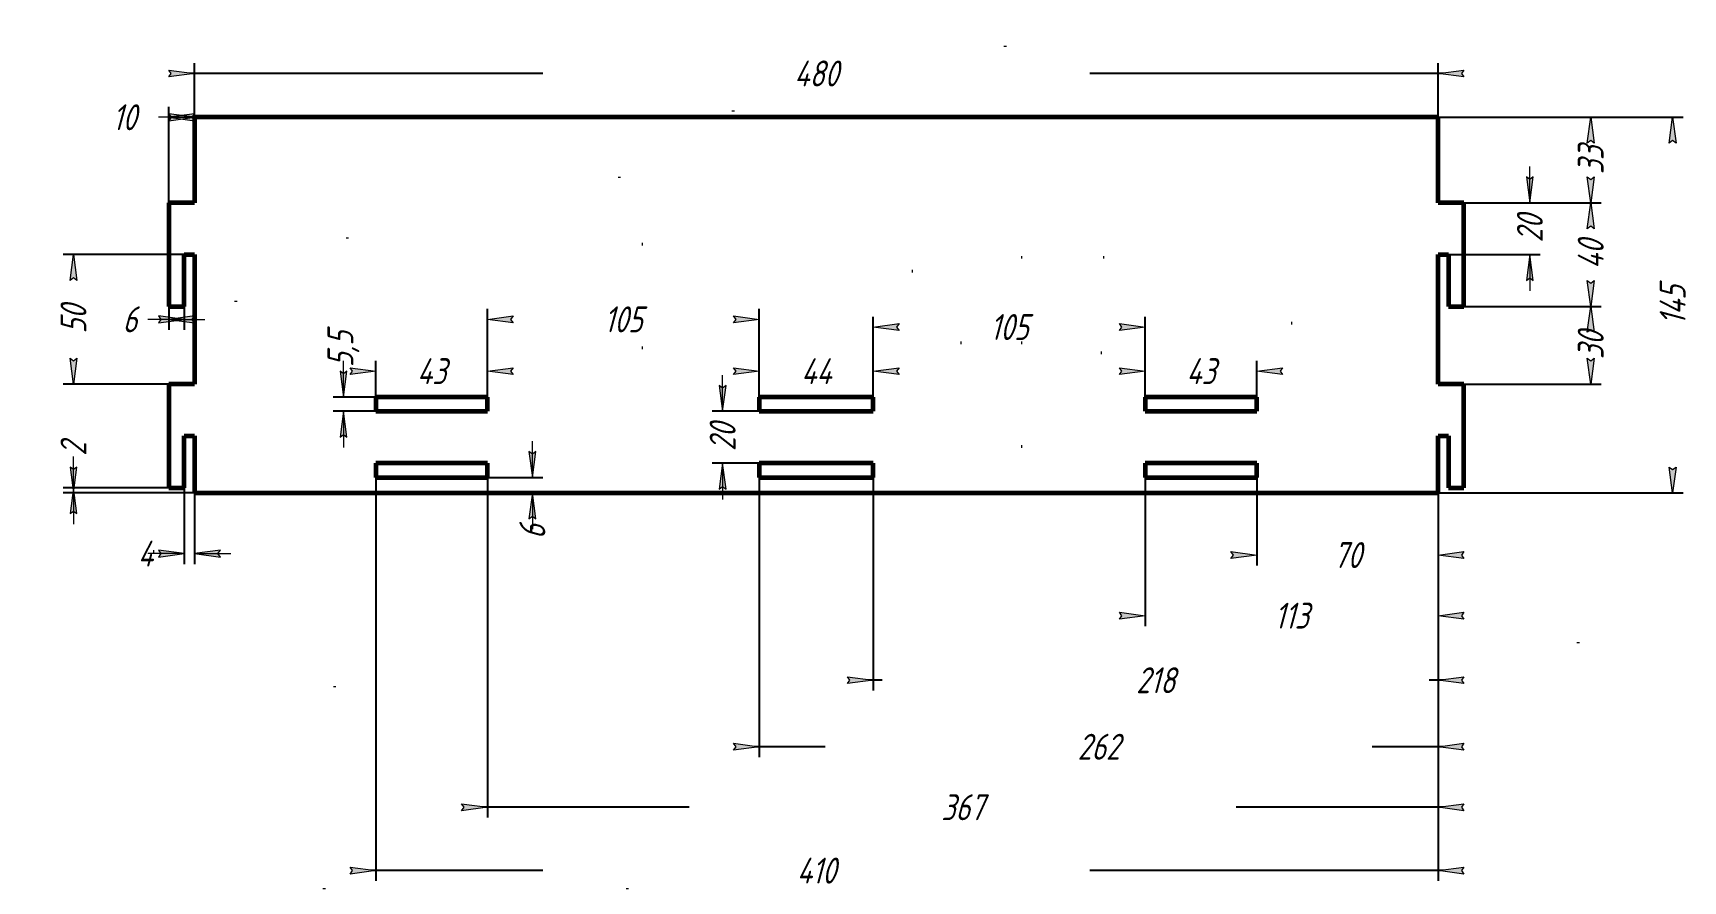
# Model space of a CAD drawing. Header units: millimetres. Extents: x -58 to 261, y 35 to 199.
import ezdxf

# ---------------------------------------------------------------- set-up
doc = ezdxf.new("R2010")
doc.units = ezdxf.units.MM
doc.linetypes.add('K5LT_BASIC', pattern=[0])
doc.linetypes.add('K5LT_THIN', pattern=[0])
doc.layers.add('Системный слой', color=7, linetype='Continuous')
doc.styles.add('KDIMTEXTSTYLE', font='GOST_AU.SHX', dxfattribs={"width": 0.96, "oblique": 15, "height": 5})
doc.dimstyles.new('KDIMSTYLE (0.50)', dxfattribs={"dimtxt": 5, "dimasz": 1, "dimexe": 2, "dimexo": 0, "dimgap": 1, "dimtad": 1, "dimlfac": 2, "dimtxsty": 'KDIMTEXTSTYLE', "dimsah": 1, "dimcen": 0, "dimdle": 1, "dimadec": 0, "dimazin": 0, "dimtfac": 0.667, "dimtmove": 0, "dimatfit": 3, "dimfxl": 1, "dimtvp": 1, "dimtolj": 1, "dimtzin": 0, "dimarcsym": 0})

# ---------------------------------------------------------------- blocks, each defined once
blk = doc.blocks.new('KDIMARROW_01')
at = {"layer": 'Системный слой'}
blk.add_hatch(color=0, dxfattribs=at).paths.add_polyline_path([(0, 0), (-5, 0.658262491226197), (-4.5, 6e-16), (-5, -0.6582624912261956)])
at = {"layer": 'Системный слой', "color": 0, "linetype": 'K5LT_THIN', "lineweight": 18}
for p, q in [((-26.77903282221385, 109.8563563750183), (-27.27903282221385, 109.8563563750183)), ((-4.5, 6e-16), (-5, 0.658262491226197)), ((-5, 0.658262491226197), (0, 0)), ((0, 0), (-5, -0.6582624912261956)), ((-5, -0.6582624912261956), (-4.5, 6e-16))]:
    blk.add_line(p, q, dxfattribs=at)
blk = doc.blocks.new('KDIMARROW_02')
at = {"layer": 'Системный слой'}
blk.add_hatch(color=0, dxfattribs=at).paths.add_polyline_path([(4.5, -6e-16), (5, 0.6582624912261956), (0, 0), (5, -0.658262491226197)])
at = {"layer": 'Системный слой', "color": 0, "linetype": 'K5LT_THIN', "lineweight": 18}
for p, q in [((-26.77903282221385, 109.8563563750183), (-27.27903282221385, 109.8563563750183)), ((5, 0.6582624912261956), (0, 0)), ((0, 0), (5, -0.658262491226197)), ((0, 0), (7, -9e-16)), ((4.5, -6e-16), (5, 0.6582624912261956)), ((5, -0.658262491226197), (4.5, -6e-16))]:
    blk.add_line(p, q, dxfattribs=at)

msp = doc.modelspace()

# ---------------------------------------------------------------- linework, layer by layer
at = {"layer": 'Системный слой', "color": 5, "linetype": 'K5LT_BASIC', "lineweight": 60, "true_color": 0x0000ff}
for p, q in [((-26.77903282221384, 182.3563563750183), (-26.77903282221385, 165.8563563750183)), ((213.2209671777862, 182.3563563750183), (-26.77903282221384, 182.3563563750183)), ((213.2209671777862, 165.8563563750183), (213.2209671777862, 182.3563563750183)), ((-31.77903282221385, 165.8563563750183), (-31.77903282221385, 145.8563563750183)), ((-26.77903282221385, 165.8563563750183), (-31.77903282221385, 165.8563563750183)), ((218.2209671777862, 165.8563563750183), (213.2209671777862, 165.8563563750183)), ((218.2209671777862, 145.8563563750183), (218.2209671777862, 165.8563563750183)), ((-28.77903282221385, 145.8563563750183), (-28.77903282221385, 155.8563563750183)), ((-28.77903282221385, 155.8563563750183), (-26.77903282221385, 155.8563563750183)), ((-26.77903282221385, 155.8563563750183), (-26.77903282221385, 130.8563563750183)), ((213.2209671777862, 155.8563563750183), (215.2209671777862, 155.8563563750183)), ((213.2209671777862, 130.8563563750183), (213.2209671777862, 155.8563563750183)), ((215.2209671777862, 155.8563563750183), (215.2209671777862, 145.8563563750183)), ((-31.77903282221385, 145.8563563750183), (-28.77903282221385, 145.8563563750183)), ((215.2209671777862, 145.8563563750183), (218.2209671777862, 145.8563563750183)), ((-26.77903282221385, 130.8563563750183), (-31.77903282221385, 130.8563563750183)), ((-31.77903282221385, 130.8563563750183), (-31.77903282221385, 110.8563563750183)), ((218.2209671777862, 130.8563563750183), (213.2209671777862, 130.8563563750183)), ((218.2209671777862, 110.8563563750183), (218.2209671777862, 130.8563563750183)), ((8.22096717778615, 128.3563563750183), (8.22096717778615, 125.6063563750183)), ((29.72096717778615, 128.3563563750183), (8.22096717778615, 128.3563563750183)), ((29.72096717778615, 125.6063563750183), (29.72096717778615, 128.3563563750183)), ((82.22096717778615, 128.3563563750183), (82.22096717778615, 125.6063563750183)), ((104.2209671777862, 128.3563563750183), (82.22096717778615, 128.3563563750183)), ((104.2209671777862, 125.6063563750183), (104.2209671777862, 128.3563563750183)), ((156.7209671777862, 128.3563563750183), (156.7209671777862, 125.6063563750183)), ((178.2209671777862, 128.3563563750183), (156.7209671777862, 128.3563563750183)), ((178.2209671777862, 125.6063563750183), (178.2209671777862, 128.3563563750183)), ((8.22096717778615, 125.6063563750183), (29.72096717778615, 125.6063563750183)), ((82.22096717778615, 125.6063563750183), (104.2209671777862, 125.6063563750183)), ((156.7209671777862, 125.6063563750183), (178.2209671777862, 125.6063563750183)), ((-28.77903282221385, 110.8563563750183), (-28.77903282221385, 120.8563563750183)), ((-28.77903282221385, 120.8563563750183), (-26.77903282221385, 120.8563563750183)), ((-26.77903282221385, 120.8563563750183), (-26.77903282221385, 109.8563563750183)), ((213.2209671777862, 120.8563563750183), (215.2209671777862, 120.8563563750183)), ((213.2209671777862, 109.8563563750183), (213.2209671777862, 120.8563563750183)), ((215.2209671777862, 120.8563563750183), (215.2209671777862, 110.8563563750183)), ((29.72096717778615, 115.6063563750183), (8.22096717778615, 115.6063563750183)), ((8.22096717778615, 115.6063563750183), (8.22096717778615, 112.8563563750183)), ((29.72096717778615, 112.8563563750183), (29.72096717778615, 115.6063563750183)), ((82.22096717778615, 115.6063563750183), (82.22096717778615, 112.8563563750183)), ((104.2209671777862, 115.6063563750183), (82.22096717778615, 115.6063563750183)), ((104.2209671777862, 112.8563563750183), (104.2209671777862, 115.6063563750183)), ((156.7209671777862, 115.6063563750183), (156.7209671777862, 112.8563563750183)), ((178.2209671777862, 115.6063563750183), (156.7209671777862, 115.6063563750183)), ((178.2209671777862, 112.8563563750183), (178.2209671777862, 115.6063563750183)), ((8.22096717778615, 112.8563563750183), (29.72096717778615, 112.8563563750183)), ((82.22096717778615, 112.8563563750183), (104.2209671777862, 112.8563563750183)), ((156.7209671777862, 112.8563563750183), (178.2209671777862, 112.8563563750183)), ((-31.77903282221385, 110.8563563750183), (-28.77903282221385, 110.8563563750183)), ((-26.77903282221385, 109.8563563750183), (213.2209671777862, 109.8563563750183)), ((215.2209671777862, 110.8563563750183), (218.2209671777862, 110.8563563750183))]:
    msp.add_line(p, q, dxfattribs=at)

# ---------------------------------------------------------------- dimensions: what is measured, and where the dimension line sits
at = {"layer": 'Системный слой', "color": 7}
for base, p1, p2, location, override in [((-26.77903282221384, 190.8142204158231), (213.2209671777862, 182.3563563750183), (-26.77903282221384, 182.3563563750183), (93.22096717778615, 190.8142204158231), {"dimexo": 0, "dimpost": '\\H5.0;\\W0.965;\\Q15;<>', "dimblk1": 'KDIMARROW_01', "dimblk2": 'KDIMARROW_01', "dimse1": 0, "dimse2": 0, "dimclrt": 7, "dimtolj": 1}), ((-31.77903282221385, 182.3563563750183), (-26.77903282221385, 165.8563563750183), (-31.77903282221385, 165.8563563750183), (-40.33409106310435, 182.3563563750183), {"dimexo": 0, "dimpost": '\\H5.0;\\W0.965;\\Q15;<>', "dimblk1": 'KDIMARROW_02', "dimblk2": 'KDIMARROW_02', "dimse1": 0, "dimse2": 0, "dimclrt": 7, "dimtolj": 1}), ((-31.77903282221385, 143.3563563750183), (-28.77903282221385, 145.8563563750183), (-31.77903282221385, 145.8563563750183), (-39.2756930547578, 143.3563563750183), {"dimexo": 0, "dimpost": '\\H5.0;\\W0.965;\\Q15;<>', "dimblk1": 'KDIMARROW_02', "dimblk2": 'KDIMARROW_02', "dimse1": 0, "dimse2": 0, "dimclrt": 7, "dimtolj": 1}), ((82.22096717778615, 143.3563563750183), (29.72096717778615, 128.3563563750183), (82.22096717778615, 128.3563563750183), (55.97096717778615, 143.3563563750183), {"dimexo": 0, "dimpost": '\\H5.0;\\W0.965;\\Q15;<>', "dimblk1": 'KDIMARROW_01', "dimblk2": 'KDIMARROW_01', "dimse1": 0, "dimse2": 0, "dimclrt": 7, "dimtolj": 1}), ((156.7209671777862, 141.875172369281), (104.2209671777862, 128.3563563750183), (156.7209671777862, 128.3563563750183), (130.4709671777862, 141.875172369281), {"dimexo": 0, "dimpost": '\\H5.0;\\W0.965;\\Q15;<>', "dimblk1": 'KDIMARROW_01', "dimblk2": 'KDIMARROW_01', "dimse1": 0, "dimse2": 0, "dimclrt": 7, "dimtolj": 1}), ((8.22096717778615, 133.3563563750183), (29.72096717778615, 128.3563563750183), (8.22096717778615, 128.3563563750183), (18.97096717778615, 133.3563563750183), {"dimexo": 0, "dimpost": '\\H5.0;\\W0.965;\\Q15;<>', "dimblk1": 'KDIMARROW_01', "dimblk2": 'KDIMARROW_01', "dimse1": 0, "dimse2": 0, "dimclrt": 7, "dimtolj": 1}), ((82.22096717778615, 133.3563563750183), (104.2209671777862, 128.3563563750183), (82.22096717778615, 128.3563563750183), (93.22096717778615, 133.3563563750183), {"dimexo": 0, "dimpost": '\\H5.0;\\W0.965;\\Q15;<>', "dimblk1": 'KDIMARROW_01', "dimblk2": 'KDIMARROW_01', "dimse1": 0, "dimse2": 0, "dimclrt": 7, "dimtolj": 1}), ((156.7209671777862, 133.3563563750183), (178.2209671777862, 128.3563563750183), (156.7209671777862, 128.3563563750183), (167.4709671777862, 133.3563563750183), {"dimexo": 0, "dimpost": '\\H5.0;\\W0.965;\\Q15;<>', "dimblk1": 'KDIMARROW_01', "dimblk2": 'KDIMARROW_01', "dimse1": 0, "dimse2": 0, "dimclrt": 7, "dimtolj": 1}), ((-28.77903282221385, 98.13870492186552), (-26.77903282221385, 120.8563563750183), (-28.77903282221385, 120.8563563750183), (-36.2756930547578, 98.13870492186552), {"dimexo": 0, "dimpost": '\\H5.0;\\W0.965;\\Q15;<>', "dimblk1": 'KDIMARROW_02', "dimblk2": 'KDIMARROW_02', "dimse1": 0, "dimse2": 0, "dimclrt": 7, "dimtolj": 1}), ((8.22096717778615, 36.95874770540206), (213.2209671777862, 109.8563563750183), (8.22096717778615, 112.8563563750183), (93.22096717778615, 36.95874770540206), {"dimexo": 0, "dimpost": '\\H5.0;\\W0.965;\\Q15;<>', "dimblk1": 'KDIMARROW_01', "dimblk2": 'KDIMARROW_01', "dimse1": 0, "dimse2": 0, "dimclrt": 7, "dimtolj": 1}), ((29.72096717778615, 49.18985120843109), (213.2209671777862, 109.8563563750183), (29.72096717778615, 112.8563563750183), (121.4709671777862, 49.18985120843109), {"dimexo": 0, "dimpost": '\\H5.0;\\W0.965;\\Q15;<>', "dimblk1": 'KDIMARROW_01', "dimblk2": 'KDIMARROW_01', "dimse1": 0, "dimse2": 0, "dimclrt": 7, "dimtolj": 1}), ((82.22096717778615, 60.87132025739993), (213.2209671777862, 109.8563563750183), (82.22096717778615, 112.8563563750183), (147.7209671777862, 60.87132025739993), {"dimexo": 0, "dimpost": '\\H5.0;\\W0.965;\\Q15;<>', "dimblk1": 'KDIMARROW_01', "dimblk2": 'KDIMARROW_01', "dimse1": 0, "dimse2": 0, "dimclrt": 7, "dimtolj": 1}), ((104.2209671777862, 73.70642785164694), (213.2209671777862, 109.8563563750183), (104.2209671777862, 112.8563563750183), (158.7209671777862, 73.70642785164694), {"dimexo": 0, "dimpost": '\\H5.0;\\W0.965;\\Q15;<>', "dimblk1": 'KDIMARROW_01', "dimblk2": 'KDIMARROW_01', "dimse1": 0, "dimse2": 0, "dimclrt": 7, "dimtolj": 1}), ((156.7209671777862, 86.16403228135727), (213.2209671777862, 109.8563563750183), (156.7209671777862, 112.8563563750183), (184.9709671777862, 86.16403228135727), {"dimexo": 0, "dimpost": '\\H5.0;\\W0.965;\\Q15;<>', "dimblk1": 'KDIMARROW_01', "dimblk2": 'KDIMARROW_01', "dimse1": 0, "dimse2": 0, "dimclrt": 7, "dimtolj": 1}), ((178.2209671777862, 97.86303590993037), (213.2209671777862, 109.8563563750183), (178.2209671777862, 112.8563563750183), (195.7209671777862, 97.86303590993037), {"dimexo": 0, "dimpost": '\\H5.0;\\W0.965;\\Q15;<>', "dimblk1": 'KDIMARROW_01', "dimblk2": 'KDIMARROW_01', "dimse1": 0, "dimse2": 0, "dimclrt": 7, "dimtolj": 1})]:
    msp.add_linear_dim(base=base, p1=p1, p2=p2, location=location, dimstyle='KDIMSTYLE (0.50)', override=override, dxfattribs=at).render()
for base, p1, p2, location, override in [((242.6910839186504, 182.3563563750183), (213.2209671777862, 165.8563563750183), (213.2209671777862, 182.3563563750183), (242.6910839186504, 174.1063563750183), {"dimexo": 0, "dimpost": '\\H5.0;\\W0.965;\\Q15;<>', "dimblk1": 'KDIMARROW_01', "dimblk2": 'KDIMARROW_01', "dimse1": 0, "dimse2": 0, "dimclrt": 7, "dimtolj": 1}), ((258.5043087635545, 182.3563563750183), (213.2209671777862, 109.8563563750183), (213.2209671777862, 182.3563563750183), (258.5043087635545, 146.1063563750183), {"dimexo": 0, "dimpost": '\\H5.0;\\W0.965;\\Q15;<>', "dimblk1": 'KDIMARROW_01', "dimblk2": 'KDIMARROW_01', "dimse1": 0, "dimse2": 0, "dimclrt": 7, "dimtolj": 1}), ((230.9492110638165, 165.8563563750183), (215.2209671777862, 155.8563563750183), (218.2209671777862, 165.8563563750183), (230.9492110638165, 160.8563563750183), {"dimexo": 0, "dimpost": '\\H5.0;\\W0.965;\\Q15;<>', "dimblk1": 'KDIMARROW_02', "dimblk2": 'KDIMARROW_02', "dimse1": 0, "dimse2": 0, "dimclrt": 7, "dimtolj": 1}), ((242.6910839186504, 165.8563563750183), (218.2209671777862, 145.8563563750183), (218.2209671777862, 165.8563563750183), (242.6910839186504, 155.8563563750183), {"dimexo": 0, "dimpost": '\\H5.0;\\W0.965;\\Q15;<>', "dimblk1": 'KDIMARROW_01', "dimblk2": 'KDIMARROW_01', "dimse1": 0, "dimse2": 0, "dimclrt": 7, "dimtolj": 1}), ((-50.16323487520434, 155.8563563750183), (-26.77903282221385, 130.8563563750183), (-26.77903282221385, 155.8563563750183), (-50.16323487520434, 143.3563563750183), {"dimexo": 0, "dimpost": '\\H5.0;\\W0.965;\\Q15;<>', "dimblk1": 'KDIMARROW_01', "dimblk2": 'KDIMARROW_01', "dimse1": 0, "dimse2": 0, "dimclrt": 7, "dimtolj": 1}), ((1.946106228317092, 125.6063563750183), (8.22096717778615, 128.3563563750183), (8.22096717778615, 125.6063563750183), (1.946106228317092, 137.6157643721496), {"dimexo": 0, "dimpost": '\\H5.0;\\W0.965;\\Q15;<>', "dimblk1": 'KDIMARROW_02', "dimblk2": 'KDIMARROW_02', "dimse1": 0, "dimse2": 0, "dimclrt": 7, "dimtolj": 1}), ((242.6910839186504, 145.8563563750183), (218.2209671777862, 130.8563563750183), (218.2209671777862, 145.8563563750183), (242.6910839186504, 138.3563563750183), {"dimexo": 0, "dimpost": '\\H5.0;\\W0.965;\\Q15;<>', "dimblk1": 'KDIMARROW_01', "dimblk2": 'KDIMARROW_01', "dimse1": 0, "dimse2": 0, "dimclrt": 7, "dimtolj": 1}), ((75.13642031411077, 125.6063563750183), (82.22096717778615, 115.6063563750183), (82.22096717778615, 125.6063563750183), (75.13642031411077, 120.6063563750183), {"dimexo": 0, "dimpost": '\\H5.0;\\W0.965;\\Q15;<>', "dimblk1": 'KDIMARROW_02', "dimblk2": 'KDIMARROW_02', "dimse1": 0, "dimse2": 0, "dimclrt": 7, "dimtolj": 1}), ((-50.16323487520434, 110.8563563750183), (-26.77903282221385, 109.8563563750183), (-28.77903282221385, 110.8563563750183), (-50.16323487520434, 118.3530166075622), {"dimexo": 0, "dimpost": '\\H5.0;\\W0.965;\\Q15;<>', "dimblk1": 'KDIMARROW_02', "dimblk2": 'KDIMARROW_02', "dimse1": 0, "dimse2": 0, "dimclrt": 7, "dimtolj": 1}), ((38.41291337162069, 112.8563563750183), (29.57933897044778, 109.8563563750183), (29.72096717778615, 112.8563563750183), (38.41291337162069, 102.3596961424743), {"dimexo": 0, "dimpost": '\\H5.0;\\W0.965;\\Q15;<>', "dimblk1": 'KDIMARROW_02', "dimblk2": 'KDIMARROW_02', "dimse1": 0, "dimse2": 0, "dimclrt": 7, "dimtolj": 1})]:
    msp.add_linear_dim(base=base, p1=p1, p2=p2, angle=90, location=location, dimstyle='KDIMSTYLE (0.50)', override=override, dxfattribs=at).render()

doc.saveas('drawing.dxf')
